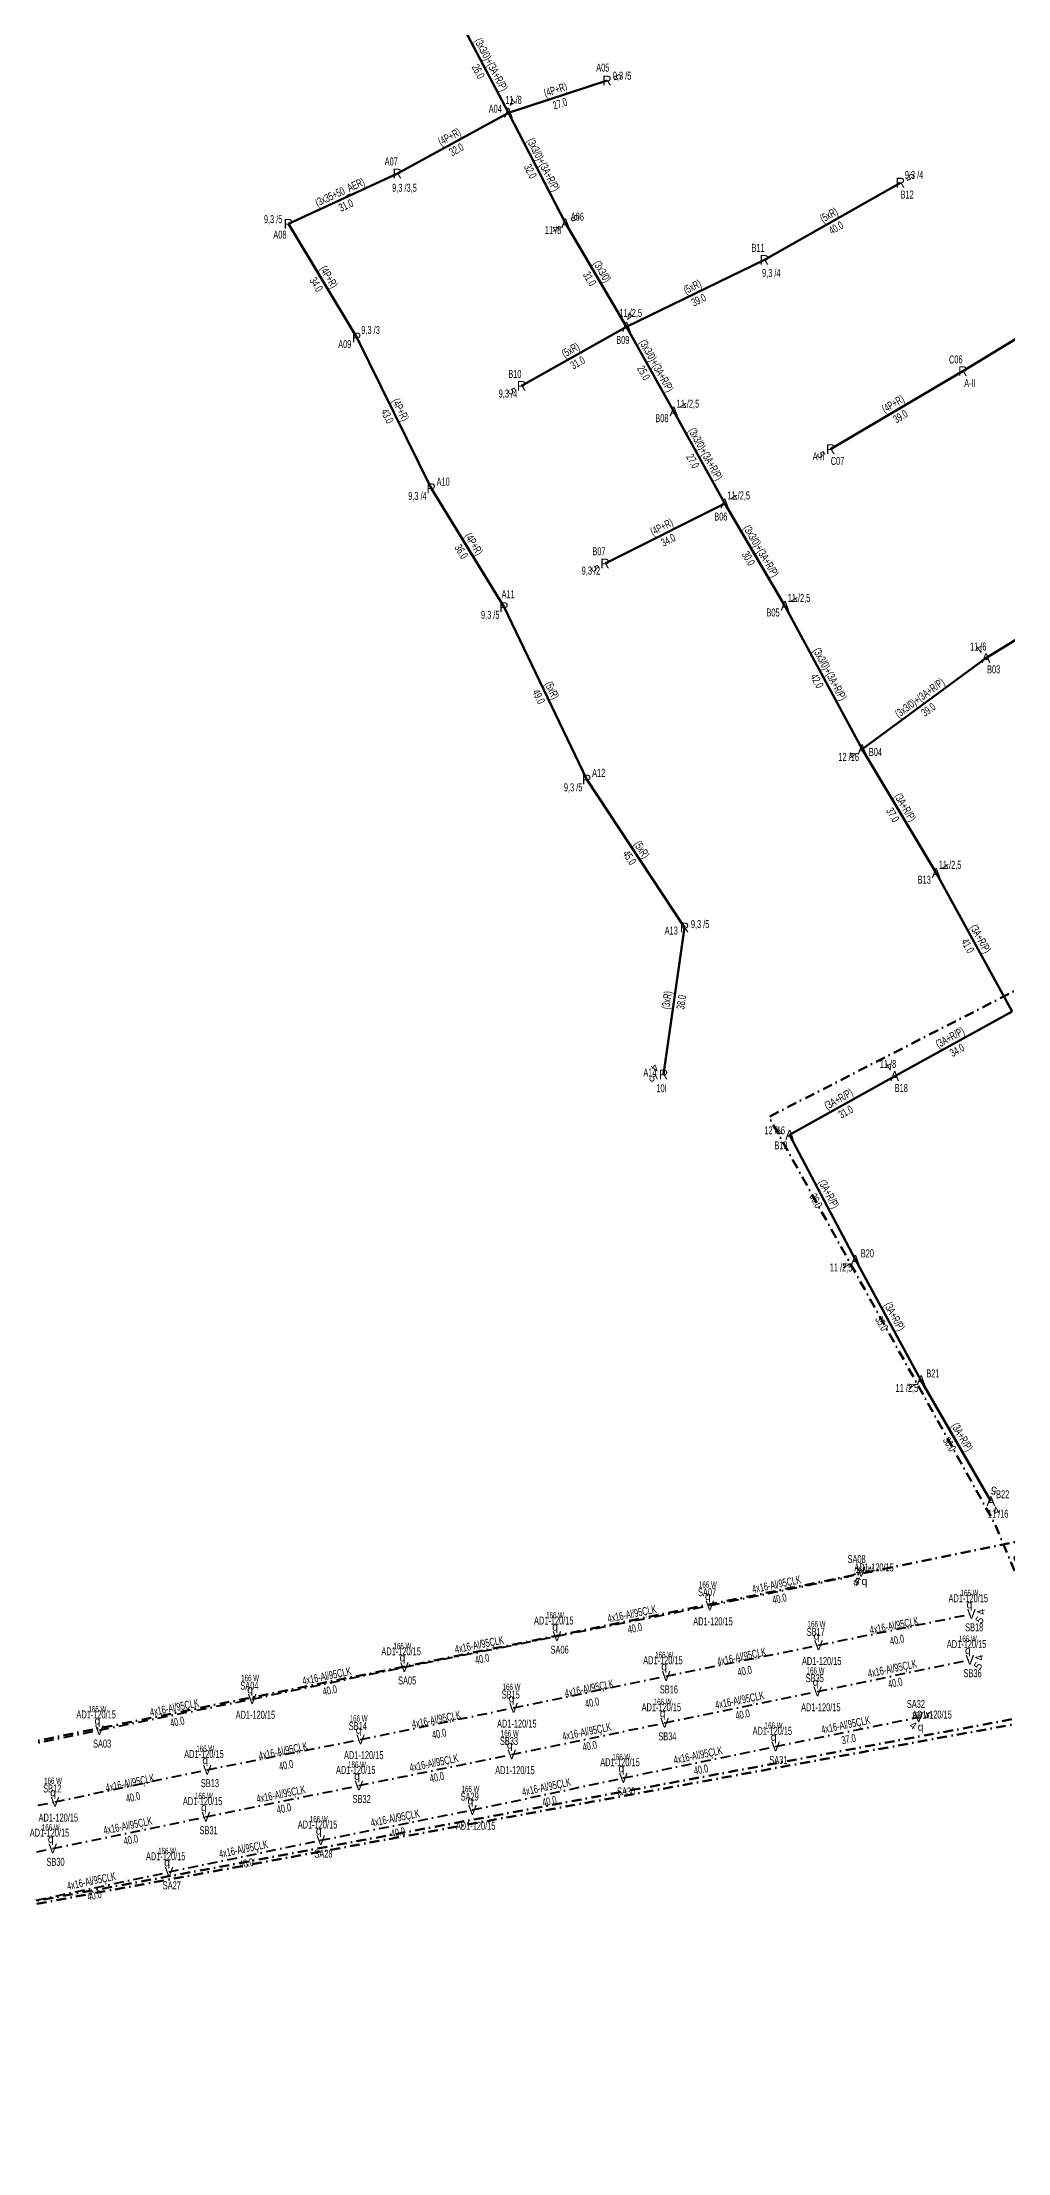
# Model space of a CAD drawing. Header units: millimetres. Extents: x 554556 to 559004, y 4084130 to 4087120.
# Drawn here: x 556962 to 557210, y 4085578 to 4086119 of the extents above; entities that cross this region are included whole.
import ezdxf
from ezdxf.enums import TextEntityAlignment as Align

# ---------------------------------------------------------------- set-up
doc = ezdxf.new("R2010")
doc.units = ezdxf.units.MM
doc.linetypes.add('DASHDOT', pattern=[5, 2.5, -1.25, 0, -1.25])
for name, color, linetype, lineweight in [('DIREK_AG_MEVCUT', 120, 'Continuous', 25), ('DIREK_AYD_YENI', 152, 'Continuous', 25), ('DIREK_OG_MEVCUT', 16, 'Continuous', 25), ('HAT_AG_HAVAI_MEVCUT', 126, 'Continuous', 50), ('HAT_AYD_YERALTI_YENI', 4, 'DASHDOT', 40), ('HAT_OG_HAVAI_MEVCUT', 48, 'Continuous', 70), ('HAT_OG_YERALTI_MEVCUT', 48, 'DASHDOT', 70), ('HAT_OG_YERALTI_YENI', 1, 'DASHDOT', 70)]:
    doc.layers.add(name, color=color, linetype=linetype, lineweight=lineweight)
doc.layers.add('LAMBA_GUCU', color=4, linetype='Continuous')
doc.styles.add('Direk', font='B_CAD')
doc.styles.get("Standard").update_dxf_attribs({"font": 'Arial'})

msp = doc.modelspace()

# ---------------------------------------------------------------- linework, layer by layer
at = {"layer": 'HAT_AG_HAVAI_MEVCUT'}
for p, q in [((557081.94, 4086100.72), (557107.21, 4086108.93)), ((557053.49, 4086085.11), (557081.94, 4086100.72)), ((557025.56, 4086072.24), (557053.49, 4086085.11)), ((557147.55, 4086063), (557182.39, 4086082.79)), ((557043.09, 4086043.13), (557025.56, 4086072.24)), ((557112.21, 4086045.88), (557147.55, 4086063)), ((557233.67, 4086056.03), (557198.38, 4086034.5)), ((557062.16, 4086004.5), (557043.09, 4086043.13)), ((557085.32, 4086030.75), (557112.21, 4086045.88)), ((557198.38, 4086034.5), (557164.5, 4086014.53)), ((557080.82, 4085974.04), (557062.16, 4086004.5)), ((557137.37, 4086000.62), (557106.7, 4085985.24)), ((557080.82, 4085974.04), (557102.03, 4085929.89)), ((557191.54, 4085906), (557172.56, 4085937.65)), ((557102.03, 4085929.89), (557127.08, 4085891.98)), ((557211.06, 4085870.47), (557191.54, 4085906)), ((557127.08, 4085891.98), (557121.68, 4085854.33)), ((557180.92, 4085853.96), (557211.06, 4085870.47)), ((557154, 4085838.91), (557180.92, 4085853.96)), ((557170.84, 4085806.88), (557154, 4085838.91)), ((557187.66, 4085776.08), (557170.84, 4085806.88)), ((557205.56, 4085745.08), (557187.66, 4085776.08))]:
    msp.add_line(p, q, dxfattribs=at)
at = {"layer": 'HAT_AYD_YERALTI_YENI', "flags": 128}
for points in [[(557133.549422, 4085718.314433), (557168.45587, 4085725.562433), (557172.336872, 4085726.940733)], [(557094.377395, 4085710.465707), (557133.549422, 4085718.314433)], [(557161.400629, 4085708.151335), (557200.595304, 4085716.174651)], [(557055.283253, 4085702.562134), (557094.377395, 4085710.465707)], [(557122.362747, 4085700.278284), (557161.400629, 4085708.151335)], [(557016.274386, 4085694.383173), (557055.283253, 4085702.562134)], [(557161.160846, 4085696.305175), (557200.181977, 4085704.431701)], [(557083.251607, 4085692.112952), (557122.362747, 4085700.278284)], [(556977.129514, 4085686.400594), (557016.274386, 4085694.383173)], [(557044.056141, 4085684.041776), (557083.251607, 4085692.112952)], [(557121.962639, 4085688.258418), (557161.160846, 4085696.305175)], [(556938.031225, 4085678.314726), (556977.129514, 4085686.400594)], [(557082.796063, 4085680.200658), (557121.962639, 4085688.258418)], [(557150.40935, 4085682.207438), (557187.06521, 4085689.706293)], [(557004.758208, 4085676.264143), (557044.056141, 4085684.041776)], [(557111.387634, 4085674.15728), (557150.40935, 4085682.207438)], [(556965.77263, 4085668.0502), (557004.758208, 4085676.264143)], [(557043.643518, 4085672.211712), (557082.796063, 4085680.200658)], [(557004.421804, 4085664.196025), (557043.643518, 4085672.211712)], [(557072.718574, 4085665.960233), (557111.387634, 4085674.15728)], [(556926.489232, 4085659.926041), (556965.77263, 4085668.0502)], [(557033.849849, 4085658.202634), (557072.718574, 4085665.960233)], [(556965.183651, 4085656.10785), (557004.421804, 4085664.196025)], [(556926.121452, 4085647.984224), (556965.183651, 4085656.10785)], [(556994.978263, 4085650.07926), (557033.849849, 4085658.202634)], [(556955.967377, 4085641.814412), (556994.978263, 4085650.07926)]]:
    msp.add_lwpolyline(points, dxfattribs=at)
at = {"layer": 'HAT_OG_HAVAI_MEVCUT'}
for p, q in [((557081.94, 4086100.72), (557069.821256, 4086123.606654)), ((557096.54, 4086072.39), (557081.94, 4086100.72)), ((557112.21, 4086045.88), (557096.54, 4086072.39)), ((557124.32, 4086024.16), (557112.21, 4086045.88)), ((557137.37, 4086000.62), (557124.32, 4086024.16)), ((557152.81, 4085974.41), (557137.37, 4086000.62)), ((557204.32, 4085961.02), (557239.41, 4085982.64)), ((557172.56, 4085937.65), (557152.81, 4085974.41)), ((557172.56, 4085937.65), (557204.32, 4085961.02))]:
    msp.add_line(p, q, dxfattribs=at)
at = {"layer": 'HAT_OG_YERALTI_MEVCUT', "flags": 128}
for points in [[(556987.792523, 4084153.935905), (556775.918808, 4084986.16008), (556512.123138, 4085579.47159), (556792.689258, 4085611.346143), (557226.219593, 4085692.029726), (557206.690577, 4085739.108603), (557148.697505, 4085843.496067), (557213.299786, 4085876.608492), (557685.692326, 4085871.60311), (557686.248507, 4085911.091982), (557685.971198, 4085940.814557), (557689.308286, 4085950.408685), (557711.122964, 4085974.723149), (557718.909502, 4085978.477373), (557891.447271, 4085977.850507), (558045.556668, 4085976.85727), (558084.405964, 4085993.507069), (558123.413739, 4085916.196477), (558145.900454, 4085873.264276), (558159.99965, 4085863.394839), (558168.782239, 4085838.83418), (558182.151982, 4085846.962984), (558192.63386, 4085848.353437), (558216.057649, 4085852.096965), (558286.691157, 4085862.354931), (558304.660091, 4085866.098459), (558328.725628, 4085875.189884), (558421.260109, 4085908.206532), (558443.86582, 4085987.326521), (558455.232825, 4086025.698675), (558442.774305, 4086138.44626), (558419.136052, 4086141.322895)], [(557473.457977, 4085780.413567), (557211.572831, 4085730.739025), (557226.219593, 4085690.634796), (556823.162732, 4085616.60019), (556517.026915, 4085579.12132), (556757.303957, 4085020.729943), (556987.792523, 4084153.935905)]]:
    msp.add_lwpolyline(points, dxfattribs=at)
at = {"layer": 'HAT_OG_YERALTI_YENI', "flags": 128}
msp.add_lwpolyline([(556908.394, 4085680.576), (556909.508278, 4085676.18837), (556911.116978, 4085672.931733), (556927.714057, 4085676.894629), (557092.798113, 4085710.297506), (557346.853042, 4085762.15357), (557390.849225, 4085770.894533), (557413.710233, 4085774.277079), (557427.114768, 4085775.613223), (557430.692184, 4085776.690758), (557434.054093, 4085779.966464), (557436.252264, 4085783.802488), (557436.640177, 4085787.897121), (557442.243358, 4085788.845352), (557443.450197, 4085783.54388), (557448.14825, 4085779.018233), (557449.010278, 4085778.328611), (557453.665229, 4085777.897597), (557473.843851, 4085779.668172), (557477.550571, 4085779.62507), (557508.098492, 4085779.938989), (557536.102871, 4085778.563563), (557589.440024, 4085774.13929), (557606.21321, 4085772.000701), (557629.668128, 4085769.378412), (557683.862102, 4085765.954868), (557699.741519, 4085764.425199), (557780.653324, 4085758.074252), (557858.35509, 4085752.231208), (557897.368923, 4085748.254069), (557937.670231, 4085743.349507), (557976.778759, 4085740.792775), (558017.260685, 4085741.15968), (558046.469822, 4085743.60791), (558056.667613, 4085747.104296), (558068.583128, 4085754.707624), (558089.634281, 4085769.931469), (558100.700632, 4085765.512228), (558092.780604, 4085748.943369), (558095.217719, 4085747.682191), (558102.933685, 4085748.239344), (558108.139007, 4085747.675711), (558105.389, 4085734.85)], dxfattribs=at)

# ---------------------------------------------------------------- texts
at = {"layer": 'DIREK_AG_MEVCUT', "linetype": 'ByBlock', "width": 0.53}
for s, p in [('A05', (557106.128526, 4086112.258726)), ('9,3 /5', (557111.084537, 4086110.188803)), ('A07', (557051.914852, 4086088.235525)), ('9,3 /3,5', (557055.315562, 4086081.487584)), ('B12', (557184.118673, 4086079.746697)), ('9,3 /4', (557185.884782, 4086084.775124)), ('9,3 /5', (557021.663516, 4086073.438853)), ('A08', (557023.404088, 4086069.482819)), ('B11', (557145.921838, 4086066.09824)), ('9,3 /4', (557149.307386, 4086059.65586)), ('9,3 /3', (557046.622482, 4086045.06117)), ('A09', (557040.018961, 4086041.451096)), ('C06', (557196.579897, 4086037.501605)), ('B10', (557083.603709, 4086033.800302)), ('A-II', (557200.211824, 4086031.445502)), ('9,3 /4', (557081.81614, 4086028.778508)), ('A-II', (557161.395811, 4086012.700288)), ('C07', (557166.277253, 4086011.51481)), ('A10', (557065.224635, 4086006.190566)), ('9,3 /4', (557058.637535, 4086002.556877)), ('B07', (557105.131081, 4085988.368657)), ('9,3 /2', (557103.096827, 4085983.433127)), ('A11', (557081.875579, 4085977.377028)), ('9,3 /5', (557077.280992, 4085972.112397)), ('A12', (557105.074503, 4085931.616558)), ('9,3 /5', (557098.528915, 4085927.90451)), ('A13', (557123.664917, 4085891.213706)), ('9,3 /5', (557131.069582, 4085892.875203)), ('A14', (557118.215453, 4085854.826907)), ('10I', (557121.176454, 4085850.819168))]:
    msp.add_text(s, height=2.05, dxfattribs=at).set_placement(p, align=Align.MIDDLE_CENTER)
at = {"layer": 'DIREK_AG_MEVCUT', "linetype": 'ByBlock', "style": 'Direk'}
for p in [(557107.21, 4086108.93), (557053.49, 4086085.11), (557182.39, 4086082.79), (557025.56, 4086072.24), (557147.55, 4086063), (557043.09, 4086043.13), (557198.38, 4086034.5), (557085.32, 4086030.75), (557164.5, 4086014.53), (557062.16, 4086004.5), (557106.7, 4085985.24), (557080.82, 4085974.04), (557102.03, 4085929.89), (557127.08, 4085891.98), (557121.68, 4085854.33)]:
    msp.add_text('R', height=2.5, dxfattribs=at).set_placement(p, align=Align.MIDDLE_CENTER)
at = {"layer": 'DIREK_AG_MEVCUT', "color": 32, "style": 'Direk'}
for s, rotation, p in [('5', 467.998522, (557109.872981, 4086109.795179)), ('5', 479.597669, (557184.824642, 4086084.172938)), ('5', 299.364834, (557082.879758, 4086029.376967)), ('5', 300.516513, (557162.087848, 4086013.108197)), ('5', 296.632265, (557104.197075, 4085983.984865)), ('5', 291.837942, (557119.080929, 4085853.288449)), ('4', 231.837942, (557119.478455, 4085856.060086))]:
    msp.add_text(s, height=2, rotation=rotation, dxfattribs=at).set_placement(p, align=Align.MIDDLE_CENTER)
at = {"layer": 'DIREK_AYD_YENI', "width": 0.53}
for s, p in [('SA08', (557171.165555, 4085730.238917)), ('AD1-120/15', (557175.635056, 4085728.112051)), ('SA07', (557132.849829, 4085721.743801)), ('AD1-120/15', (557199.77283, 4085720.206349)), ('AD1-120/15', (557093.56708, 4085714.491787)), ('AD1-120/15', (557134.37189, 4085714.282738)), ('SB18', (557201.294902, 4085712.745283)), ('SA06', (557095.067979, 4085707.034513)), ('SB17', (557160.703704, 4085711.581247)), ('AD1-120/15', (557199.348093, 4085708.468619)), ('AD1-120/15', (557054.452259, 4085706.597734)), ('AD1-120/15', (557121.534841, 4085704.312473)), ('AD1-120/15', (557162.219493, 4085704.121299)), ('SA04', (557015.5656, 4085697.810653)), ('SA05', (557055.989148, 4085699.134057)), ('SB16', (557123.066361, 4085696.849738)), ('SB35', (557160.452138, 4085699.732672)), ('SB36', (557200.890005, 4085701.004064)), ('AD1-120/15', (556976.300969, 4085690.435075)), ('SB15', (557082.541009, 4085695.540058)), ('AD1-120/15', (557121.133465, 4085692.293187)), ('AD1-120/15', (557161.995651, 4085692.267838)), ('SA32', (557186.363728, 4085693.135275)), ('AD1-120/15', (557190.494193, 4085690.407775)), ('AD1-120/15', (557017.109297, 4085690.345787)), ('SB14', (557043.36342, 4085687.472539)), ('AD1-120/15', (557084.088976, 4085688.07445)), ('AD1-120/15', (557149.580489, 4085686.242064)), ('SA03', (556977.833601, 4085682.972145)), ('AD1-120/15', (557003.934429, 4085680.29644)), ('AD1-120/15', (557044.869336, 4085680.01436)), ('SB33', (557082.093547, 4085683.629429)), ('SB34', (557122.66719, 4085684.830065)), ('AD1-120/15', (557042.820129, 4085676.24383)), ('AD1-120/15', (557083.622482, 4085676.167149)), ('AD1-120/15', (557110.542274, 4085678.199399)), ('SA31', (557151.11367, 4085678.779037)), ('SB12', (556965.057423, 4085671.476347)), ('SB13', (557005.458771, 4085672.834972)), ('SA29', (557072.013144, 4085669.388406)), ('SA30', (557112.104115, 4085670.7314)), ('AD1-120/15', (556966.616258, 4085664.008864)), ('AD1-120/15', (557003.593778, 4085668.230269)), ('SB32', (557044.343793, 4085668.782483)), ('AD1-120/15', (556964.347612, 4085660.145749)), ('SB31', (557005.125507, 4085660.767498)), ('AD1-120/15', (557033.026147, 4085662.234895)), ('AD1-120/15', (557073.548938, 4085661.924921)), ('SB30', (556965.893269, 4085652.680542)), ('AD1-120/15', (556994.127181, 4085654.123954)), ('SA28', (557034.550355, 4085654.773452)), ('SA27', (556995.69895, 4085646.654262))]:
    msp.add_text(s, height=2.05, dxfattribs=at).set_placement(p, align=Align.MIDDLE_CENTER)
at = {"layer": 'DIREK_AYD_YENI', "color": 32, "style": 'Direk'}
for s, rotation, p in [('5', -25.448005, (557171.262643, 4085724.412402)), ('4', 334.551996, (557171.262643, 4085724.683294)), ('5', 56.549551, (557202.681211, 4085714.631247)), ('4', 461.53024, (557203.044852, 4085716.674364)), ('5', 56.717684, (557202.271919, 4085702.89516)), ('4', 461.671126, (557202.630289, 4085704.937436)), ('4', 326.56173, (557185.687615, 4085687.620093)), ('5', 101.56173, (557189.514484, 4085690.267479))]:
    msp.add_text(s, height=2, rotation=rotation, dxfattribs=at).set_placement(p, align=Align.MIDDLE_CENTER)
at = {"layer": 'DIREK_AYD_YENI', "style": 'Direk'}
for p in [(557172.336872, 4085726.940733), (557133.549422, 4085718.314433), (557200.595304, 4085716.174651), (557094.377395, 4085710.465707), (557161.400629, 4085708.151335), (557055.283253, 4085702.562134), (557200.181977, 4085704.431701), (557122.362747, 4085700.278284), (557161.160846, 4085696.305175), (557016.274386, 4085694.383173), (557083.251607, 4085692.112952), (556977.129514, 4085686.400594), (557121.962639, 4085688.258418), (557187.06521, 4085689.706293), (557044.056141, 4085684.041776), (557082.796063, 4085680.200658), (557150.40935, 4085682.207438), (557004.758208, 4085676.264143), (557111.387634, 4085674.15728), (557043.643518, 4085672.211712), (556965.77263, 4085668.0502), (557004.421804, 4085664.196025), (557072.718574, 4085665.960233), (557033.849849, 4085658.202634), (556965.183651, 4085656.10785), (556994.978263, 4085650.07926)]:
    msp.add_text('V', height=2.5, dxfattribs=at).set_placement(p, align=Align.MIDDLE_CENTER)
at = {"layer": 'DIREK_AYD_YENI', "color": 4, "style": 'Direk'}
for p in [(557173.173528, 4085724.584888), (557133.049713, 4085720.763982), (557200.095591, 4085718.624199), (557093.88412, 4085712.91656), (557160.902826, 4085710.601272), (557054.779042, 4085705.01076), (557121.860165, 4085702.727245), (557199.676243, 4085706.880013), (557015.76811, 4085696.831373), (557160.654626, 4085698.753387), (557082.744037, 4085694.560885), (556976.626595, 4085688.849486), (557043.56134, 4085686.492321), (557121.459388, 4085690.707242), (557187.566269, 4085687.257019), (557082.294266, 4085682.64978), (557149.906264, 4085684.656296), (557004.257805, 4085678.71355), (557110.875862, 4085676.604338), (556965.261768, 4085670.497448), (557043.143322, 4085674.661162), (557003.919159, 4085666.644974), (557072.214695, 4085668.408928), (556964.676781, 4085658.555928), (557033.349487, 4085660.65205), (556994.463488, 4085652.525687)]:
    msp.add_text('q', height=2, dxfattribs=at).set_placement(p, align=Align.MIDDLE_CENTER)
at = {"layer": 'DIREK_OG_MEVCUT', "linetype": 'ByBlock', "width": 0.53}
for s, p in [('A04', (557078.587143, 4086101.724167)), ('11 /8', (557083.266877, 4086103.995924)), ('11 /8', (557093.406357, 4086070.658289)), ('A06', (557099.603361, 4086074.082872)), ('11 /2,5', (557113.281271, 4086049.432083)), ('B09', (557111.260156, 4086042.511351)), ('11 /2,5', (557127.934881, 4086026.169736)), ('B08', (557121.260978, 4086022.4593)), ('11 /2,5', (557140.957093, 4086002.67039)), ('B06', (557136.379874, 4085997.26297)), ('B05', (557149.759996, 4085972.693179)), ('11 /2,5', (557156.412589, 4085976.437867)), ('11 /6', (557202.334971, 4085963.963743)), ('B03', (557206.276802, 4085958.118117)), ('12 /16', (557169.129357, 4085935.701195)), ('B04', (557175.991535, 4085936.961111)), ('11 /2,5', (557195.122344, 4085908.05722)), ('B13', (557188.504866, 4085904.257025)), ('11 /8', (557179.20377, 4085857.061208)), ('B18', (557182.61472, 4085850.89766)), ('12 /16', (557150.173725, 4085840.045521)), ('B19', (557151.778542, 4085836.205351)), ('11 /2,5', (557167.189719, 4085804.92386)), ('B20', (557173.924958, 4085808.53319)), ('B21', (557190.711613, 4085777.79396)), ('11 /2,5', (557184.055218, 4085774.055349)), ('B22', (557208.590998, 4085746.830157)), ('11 /16', (557207.438277, 4085741.827118))]:
    msp.add_text(s, height=2.05, dxfattribs=at).set_placement(p, align=Align.MIDDLE_CENTER)
at = {"layer": 'DIREK_OG_MEVCUT', "color": 32, "linetype": 'ByBlock', "style": 'Direk'}
for rotation, p in [(157.950126, (557082.991158, 4086103.315201)), (298.925883, (557094.089311, 4086071.035702)), (163.217248, (557113.018482, 4086048.560738)), (119.072397, (557126.767218, 4086025.52056)), (119.752374, (557139.800899, 4086002.009507)), (119.374792, (557155.250003, 4085975.783457)), (213.992631, (557202.754558, 4085963.341507)), (299.599097, (557170.125392, 4085936.267001)), (119.867306, (557193.968107, 4085907.39438)), (208.960448, (557179.564224, 4085856.409872)), (253.470724, (557151.315711, 4085839.706615)), (298.186297, (557168.372034, 4085805.557448)), (299.321047, (557185.21871, 4085774.708832)), (390.002969, (557206.960126, 4085742.655201))]:
    msp.add_text('4', height=2, rotation=rotation, dxfattribs=at).set_placement(p, align=Align.MIDDLE_CENTER)
at = {"layer": 'DIREK_OG_MEVCUT', "linetype": 'ByBlock', "style": 'Direk'}
for p in [(557081.94, 4086100.72), (557096.54, 4086072.39), (557112.21, 4086045.88), (557124.32, 4086024.16), (557137.37, 4086000.62), (557152.81, 4085974.41), (557204.32, 4085961.02), (557172.56, 4085937.65), (557191.54, 4085906), (557180.92, 4085853.96), (557154, 4085838.91), (557170.84, 4085806.88), (557187.66, 4085776.08), (557205.56, 4085745.08)]:
    msp.add_text('A', height=2.5, dxfattribs=at).set_placement(p, align=Align.MIDDLE_CENTER)
at = {"layer": 'DIREK_OG_MEVCUT', "color": 32, "style": 'Direk'}
for rotation, p in [(118.925883, (557098.990689, 4086073.744298)), (165.00297, (557206.284553, 4085747.78463))]:
    msp.add_text('5', height=2, rotation=rotation, dxfattribs=at).set_placement(p, align=Align.MIDDLE_CENTER)
at = {"layer": 'HAT_AG_HAVAI_MEVCUT', "lineweight": 30, "width": 0.53}
for s, rotation, p in [('(4P+R)', 17.998522, (557094.312356, 4086105.633405, 278553.605)), ('(4P+R)', 28.752779, (557067.306123, 4086093.660198, 278540.97)), ('(3x35+50_AER)', 24.740007, (557039.169274, 4086079.446984, 278526.745)), ('(5xR)', 29.597669, (557164.550179, 4086073.634088, 278591.195)), ('(4P+R)', 301.05629, (557035.053162, 4086058.123498, 278512.78)), ('(5xR)', 25.84726, (557129.509422, 4086055.204966, 278573.775)), ('(5xR)', 29.364834, (557098.348186, 4086039.055788, 278556.105)), ('(4P+R)', 296.273608, (557053.387187, 4086024.191259, 278521.545)), ('(4P+R)', 390.516513, (557181.008381, 4086025.24726, 278582.25)), ('(4P+R)', 386.632265, (557121.653977, 4085993.689817, 278553.35)), ('(4P+R)', 301.491915, (557072.214807, 4085989.714022, 278531.08)), ('(5xR)', 295.659988, (557092.191173, 4085952.333075, 278551.015)), ('(3A+R/P)', 300.950444, (557182.778971, 4085922.262152)), ('(5xR)', 303.455752, (557115.264165, 4085911.403599, 278563.54)), ('(3A+R/P)', 298.784168, (557202.044974, 4085888.644285)), ('(3xR)', 441.837942, (557123.53861, 4085873.275677, 278560.84)), ('(3A+R/P)', 28.712916, (557195.581642, 4085862.960482)), ('(3A+R/P)', 29.20798, (557167.045216, 4085847.176926)), ('(3A+R/P)', 297.733468, (557163.172354, 4085823.290555)), ('(3A+R/P)', 298.639126, (557179.996008, 4085791.887398)), ('(3A+R/P)', 300.002969, (557197.3461, 4085761.005038))]:
    msp.add_text(s, height=2.05, rotation=rotation, dxfattribs=at).set_placement(p, align=Align.CENTER)
for s, rotation, p in [('27.0', 17.998522, (557094.837644, 4086104.016595, 278553.605)), ('32.0', 28.752779, (557068.123877, 4086092.169802, 278540.97)), ('31.0', 24.740007, (557039.880726, 4086077.903016, 278526.745)), ('40.0', 29.597669, (557165.389821, 4086072.155912, 278591.195)), ('34.0', 301.05629, (557033.596838, 4086057.246502, 278512.78)), ('39.0', 25.84726, (557130.250578, 4086053.675034, 278573.775)), ('31.0', 29.364834, (557099.181814, 4086037.574212, 278556.105)), ('43.0', 296.273608, (557051.862813, 4086023.438741, 278521.545)), ('39.0', 390.516513, (557181.871619, 4086023.78274, 278582.25)), ('36.0', 301.491915, (557070.765193, 4085988.825978, 278531.08)), ('34.0', 386.632265, (557122.416023, 4085992.170183, 278553.35)), ('49.0', 295.659988, (557090.658827, 4085951.596925, 278551.015)), ('37.0', 300.950444, (557181.321029, 4085921.387848)), ('45.0', 303.455752, (557113.845835, 4085910.466401, 278563.54)), ('41.0', 298.784168, (557200.555026, 4085887.825715)), ('38.0', 441.837942, (557125.22139, 4085873.034323, 278560.84)), ('34.0', 28.712916, (557196.398358, 4085861.469518)), ('31.0', 29.20798, (557167.874784, 4085845.693074)), ('36.0', 297.733468, (557161.667646, 4085822.499445)), ('35.0', 298.639126, (557178.503992, 4085791.072602)), ('36.0', 300.002969, (557195.8739, 4085760.154962))]:
    msp.add_text(s, height=2.05, rotation=rotation, dxfattribs=at).set_placement(p, align=Align.TOP_CENTER)
at = {"layer": 'HAT_AYD_YERALTI_YENI', "lineweight": 30, "width": 0.53}
for rotation, p in [(11.730252, (557150.829837, 4085722.770681)), (11.330072, (557113.796417, 4085715.223505)), (11.178639, (557180.980793, 4085712.23109)), (11.429306, (557074.661889, 4085707.347065)), (11.873475, (557141.90512, 4085704.2625)), (11.764241, (557180.498109, 4085701.200584)), (11.84163, (557035.604393, 4085699.304564)), (11.627014, (557102.843902, 4085696.137632)), (11.52595, (556996.53211, 4085691.224742)), (11.60073, (557141.390816, 4085693.114433)), (11.355929, (557063.657651, 4085688.171337)), (11.625289, (557102.208067, 4085685.062101)), (11.561728, (557168.56692, 4085686.789618)), (11.830129, (557024.420808, 4085680.122198)), (11.656557, (557130.726754, 4085679.014829)), (11.532696, (557063.049853, 4085677.039024)), (11.798649, (556985.199082, 4085671.918082)), (11.550404, (557023.862466, 4085669.036655)), (11.968361, (557091.876838, 4085670.89028)), (11.287046, (557053.117846, 4085662.914994)), (11.647266, (556984.631125, 4085660.984435)), (11.80378, (557014.24018, 4085654.972973)), (11.961812, (556975.29665, 4085646.778379))]:
    msp.add_text('4x16-Al/95ÇLK', height=2.05, rotation=rotation, dxfattribs=at).set_placement(p, align=Align.CENTER)
for s, rotation, p in [('40.0', 11.730252, (557151.175455, 4085721.106185)), ('40.0', 11.330072, (557114.1304, 4085713.556635)), ('40.0', 11.178639, (557181.310369, 4085710.563344)), ('40.0', 11.429306, (557074.998759, 4085705.680776)), ('40.0', 11.873475, (557142.254897, 4085702.598873)), ('40.0', 11.84163, (557035.953246, 4085697.640742)), ('40.0', 11.764241, (557180.844714, 4085699.536292)), ('40.0', 11.627014, (557103.18652, 4085694.472515)), ('40.0', 11.60073, (557141.732669, 4085691.44916)), ('40.0', 11.52595, (556996.87179, 4085689.559024)), ('40.0', 11.355929, (557063.992387, 4085686.504618)), ('40.0', 11.625289, (557102.550635, 4085683.396974)), ('37.0', 11.561728, (557168.90764, 4085685.124112)), ('40.0', 11.830129, (557024.769327, 4085678.458306)), ('40.0', 11.532696, (557063.389729, 4085675.373346)), ('40.0', 11.656557, (557131.07023, 4085677.349889)), ('40.0', 11.798649, (556985.546686, 4085670.253999)), ('40.0', 11.550404, (557024.202857, 4085667.371082)), ('40.0', 11.968361, (557092.22937, 4085669.227234)), ('40.0', 11.647266, (556984.974331, 4085659.31944)), ('40.0', 11.287046, (557053.450577, 4085661.247873)), ('40.0', 11.80378, (557014.587933, 4085653.308921)), ('40.0', 11.961812, (556975.648991, 4085645.115293))]:
    msp.add_text(s, height=2.05, rotation=rotation, dxfattribs=at).set_placement(p, align=Align.TOP_CENTER)
at = {"layer": 'HAT_OG_HAVAI_MEVCUT', "lineweight": 30, "width": 0.53}
for s, rotation, p in [('(3x3/0)+(3A+R/P)', 297.90173, (557076.631817, 4086112.56109)), ('(3x3/0)+(3A+R/P)', 297.26453, (557089.995566, 4086086.944384, 278540.97)), ('(3x3/0)', 300.587236, (557105.106727, 4086059.567522, 278548.27)), ('(3x3/0)+(3A+R/P)', 299.14188, (557119.007404, 4086035.433928, 278556.105)), ('(3x3/0)+(3A+R/P)', 299.002914, (557131.588406, 4086012.802126, 278562.16)), ('(3x3/0)+(3A+R/P)', 300.501834, (557145.822371, 4085987.946431, 278568.685)), ('(3x3/0)+(3A+R/P)', 298.24775, (557163.433773, 4085956.432292, 278576.405)), ('(3x3/0)+(3A+R/P)', 36.346796, (557187.936229, 4085950.019628, 278602.16))]:
    msp.add_text(s, height=2.05, rotation=rotation, dxfattribs=at).set_placement(p, align=Align.CENTER)
for s, rotation, p in [('26.0', 297.90173, (557075.129439, 4086111.765564)), ('32.0', 297.26453, (557088.484434, 4086086.165616, 278540.97)), ('31.0', 300.587236, (557103.643273, 4086058.702478, 278548.27)), ('25.0', 299.14188, (557117.522596, 4086034.606072, 278556.105)), ('27.0', 299.002914, (557130.101594, 4086011.977874, 278562.16)), ('30.0', 300.501834, (557144.357629, 4085987.083569, 278568.685)), ('42.0', 298.24775, (557161.936227, 4085955.627708, 278576.405)), ('39.0', 36.346796, (557188.943771, 4085948.650372, 278602.16))]:
    msp.add_text(s, height=2.05, rotation=rotation, dxfattribs=at).set_placement(p, align=Align.TOP_CENTER)
at = {"layer": 'LAMBA_GUCU', "linetype": 'Continuous', "lineweight": 20, "width": 0.55}
for p in [(557133.049055, 4085723.706087), (557173.17287, 4085727.526993), (557200.094933, 4085721.566305), (557093.883463, 4085715.858665), (557160.902168, 4085713.543377), (557054.778384, 4085707.952865), (557199.675585, 4085709.822119), (557121.859507, 4085705.66935), (557160.653968, 4085701.695492), (557015.767453, 4085699.773478), (557082.743379, 4085697.50299), (556976.625937, 4085691.791591), (557121.45873, 4085693.649347), (557043.560682, 4085689.434426), (557082.293608, 4085685.591885), (557149.905606, 4085687.598401), (557187.565611, 4085690.199124), (557004.257148, 4085681.655656), (557043.142664, 4085677.603267), (557110.875204, 4085679.546443), (556965.26111, 4085673.439553), (557003.918501, 4085669.587079), (557072.214037, 4085671.351033), (556964.676123, 4085661.498033), (557033.348829, 4085663.594155), (556994.46283, 4085655.467793)]:
    msp.add_text('166 W', height=1.65, dxfattribs=at).set_placement(p, align=Align.MIDDLE_CENTER)

doc.saveas('drawing.dxf')
